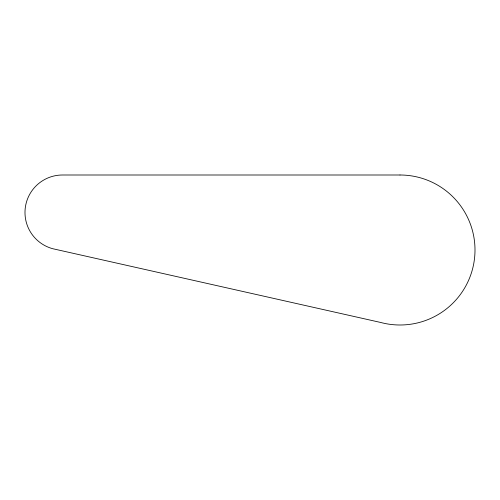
<?xml version="1.0" encoding="UTF-8"?>
<svg xmlns="http://www.w3.org/2000/svg" width="500" height="500" viewBox="0 0 500 500"><rect width="100%" height="100%" fill="white"/><g stroke="black" fill="none" stroke-linecap="round" stroke-linejoin="round"><path stroke-width="0.75" d="M400 175L62.5 175A37.5 37.5 0 0 0 52.794 248.725L380.588 322.444A75 75 0 0 0 474.356 259.788A75 75 0 0 0 400 175"/></g></svg>
